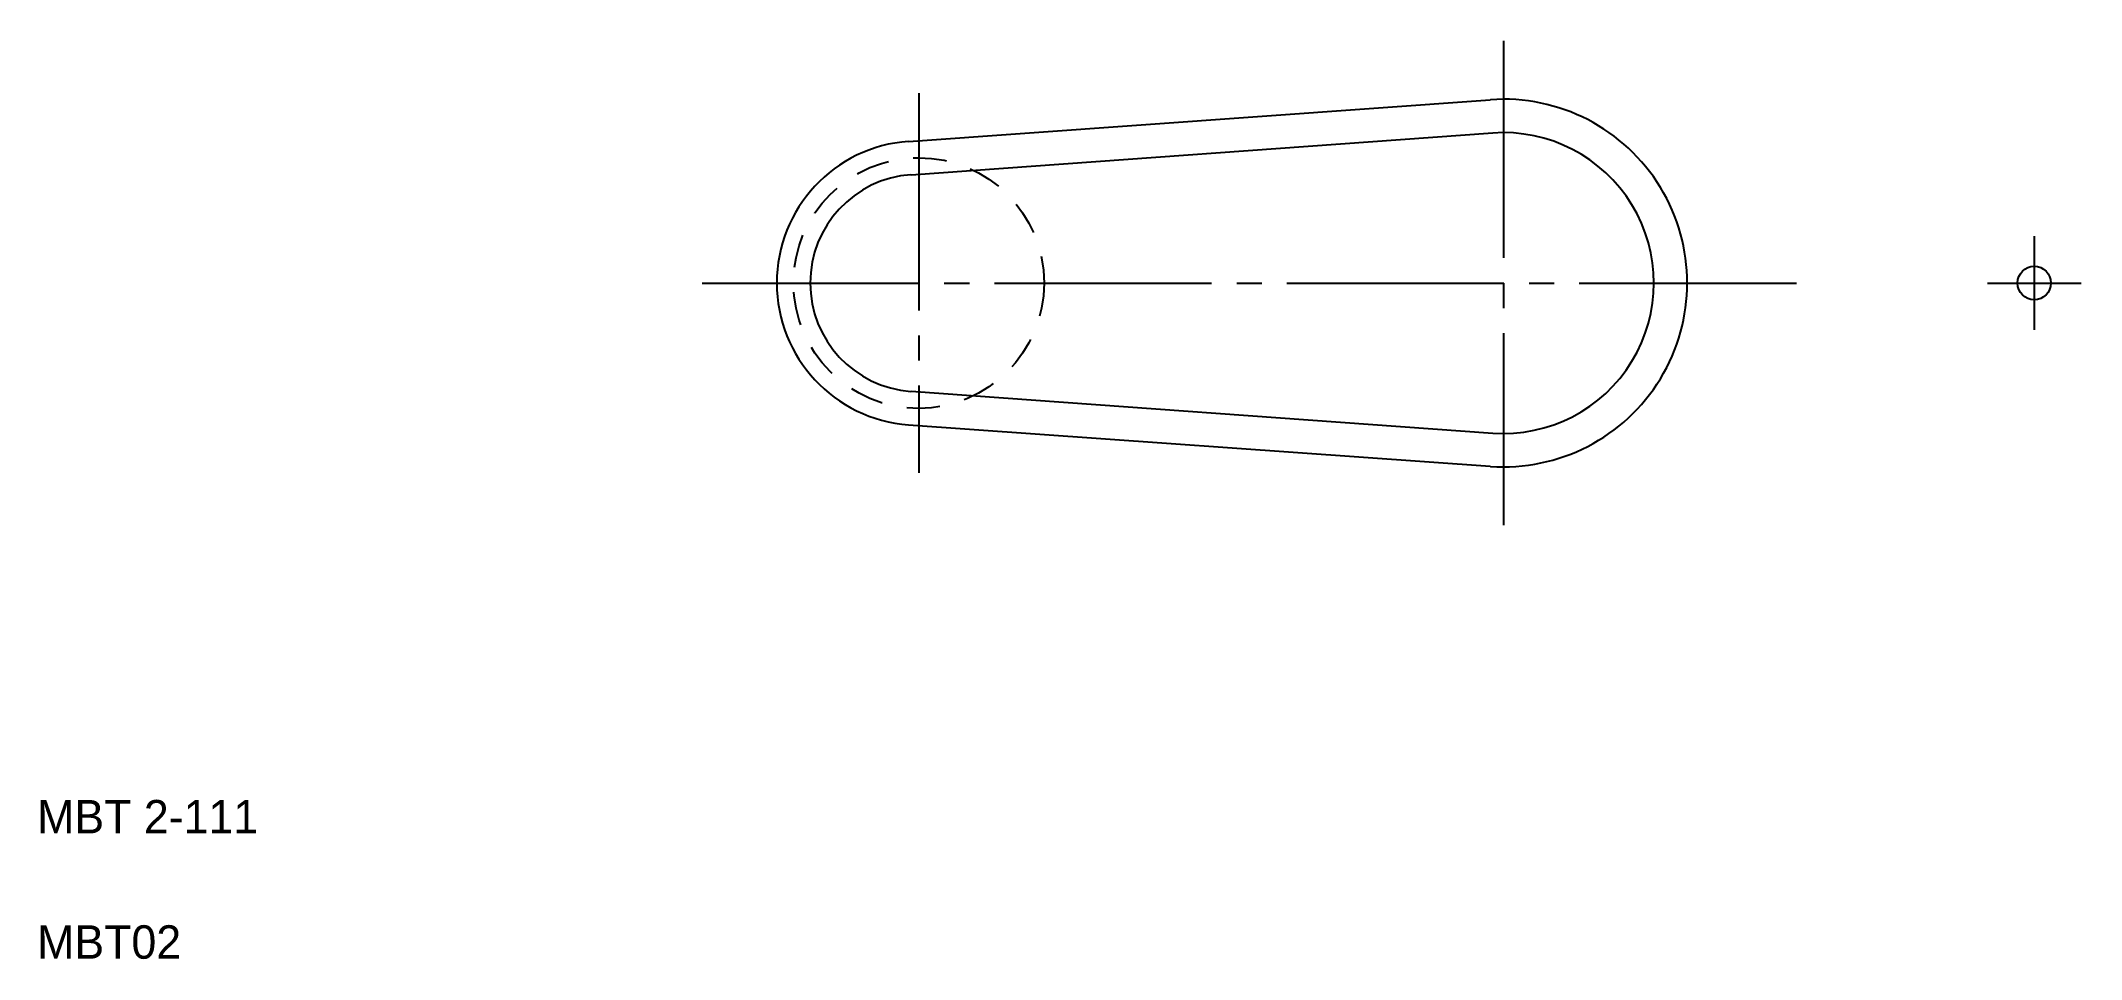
# Model space of a CAD drawing. Extents: x 5 to 127, y 5 to 60.
import ezdxf

# ---------------------------------------------------------------- set-up
doc = ezdxf.new("R2010")
doc.units = 0
doc.linetypes.add('CENTER', pattern=[17.5, 13, -1.5, 1.5, -1.5])
doc.linetypes.add('DASHED', pattern=[3.5, 2, -1.5])
doc.layers.get('0').update_dxf_attribs({"linetype": 'CONTINUOUS'})
doc.layers.add('CENTER', color=1, linetype='CENTER')

msp = doc.modelspace()

# ---------------------------------------------------------------- linework, layer by layer
at = {"color": 7, "linetype": 'CONTINUOUS'}
for p, q in [((57.16, 53.92), (91.98, 56.41)), ((74.57, 55.16), (74.57, 55.16)), ((57.31, 51.92), (92.13, 54.42)), ((65.87, 54.54), (65.87, 54.54)), ((57.31, 38.96), (92.13, 36.46)), ((57.16, 36.96), (91.98, 34.47))]:
    msp.add_line(p, q, dxfattribs=at)
at = {"color": 3, "linetype": 'DASHED'}
msp.add_circle((57.77, 45.44), 7.5, dxfattribs=at)
at = {"color": 7, "linetype": 'CONTINUOUS'}
msp.add_circle((124.54, 45.44), 1, dxfattribs=at)
for centre, radius, start, end in [((92.77, 45.44), 11, 265.904, 94.096), ((57.77, 45.44), 8.5, 94.096, 265.904), ((92.77, 45.44), 9, 265.904, 94.096), ((57.77, 45.44), 6.5, 94.096, 265.904)]:
    msp.add_arc(centre, radius, start, end, dxfattribs=at)
at = {"layer": 'CENTER', "color": 1, "linetype": 'CENTER'}
for p, q in [((92.77, 59.94), (92.77, 30.94)), ((57.77, 56.8), (57.77, 34.08)), ((124.54, 48.24), (124.54, 42.63)), ((44.8, 45.44), (110.42, 45.44)), ((121.74, 45.44), (127.35, 45.44))]:
    msp.add_line(p, q, dxfattribs=at)

# ---------------------------------------------------------------- texts
at = {"color": 7, "linetype": 'CONTINUOUS'}
for s, p in [('MBT 2-111', (5, 12.5)), ('MBT02', (5, 5))]:
    msp.add_text(s, height=2, dxfattribs=at).set_placement(p)

doc.saveas('drawing.dxf')
